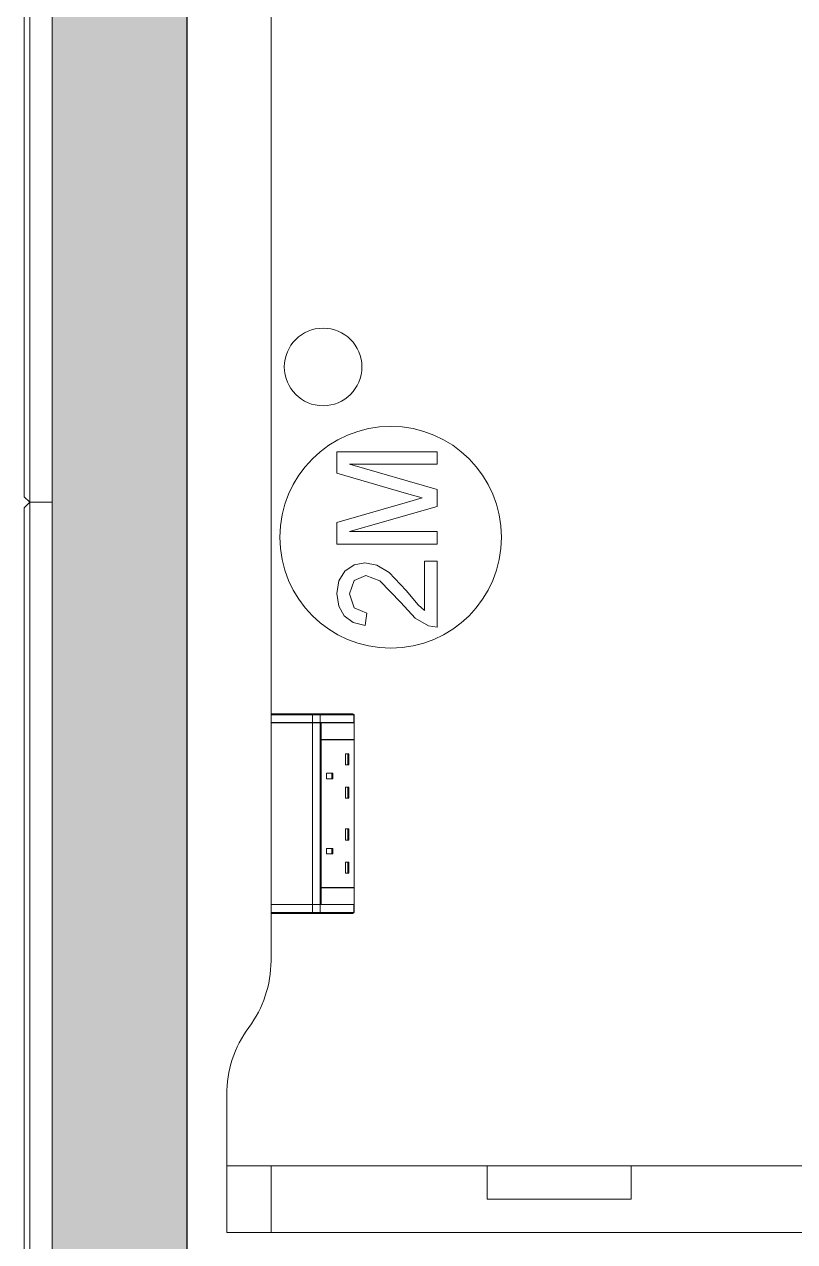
# Model space of a CAD drawing. Header units: millimetres. Extents: x 155927 to 295199, y -4084 to 97293.
# Drawn here: x 217974 to 218669, y 17866 to 18964 of the extents above; entities that cross this region are included whole.
import ezdxf

# ---------------------------------------------------------------- set-up
doc = ezdxf.new("R2010")
doc.units = ezdxf.units.MM
doc.header["$MEASUREMENT"] = 0
for name, color, linetype, lineweight in [('A-GENM', 8, 'CONTINUOUS', 9), ('A-WALL-PATT', 7, 'CONTINUOUS', 9), ('I-FURN', 8, 'CONTINUOUS', 9), ('I-WALL', 7, 'CONTINUOUS', 9)]:
    doc.layers.add(name, color=color, linetype=linetype, lineweight=lineweight)

msp = doc.modelspace()

# ---------------------------------------------------------------- hatches: boundary and pattern name
at = {"layer": 'A-WALL-PATT'}
msp.add_hatch(color=256, dxfattribs=at).paths.add_polyline_path([(218120.8, 15707.6), (218120.8, 26309.8), (217998.8, 26309.8), (217998.8, 15707.6)], flags=0)

# ---------------------------------------------------------------- linework, layer by layer
at = {"layer": 'A-GENM'}
for p, q in [((217973.8, 18537.6), (217973.8, 19727.6)), ((217978.8, 19732.6), (217978.8, 18532.6)), ((217998.8, 19732.6), (217998.8, 18532.6)), ((217978.8, 18532.6), (217973.8, 18537.6)), ((217973.8, 18527.6), (217978.8, 18532.6)), ((217998.8, 18532.6), (217978.8, 18532.6)), ((217978.8, 18532.6), (217978.8, 17332.6)), ((217978.8, 18532.6), (217998.8, 18532.6)), ((217998.8, 18532.6), (217998.8, 17332.6)), ((217973.8, 17337.6), (217973.8, 18527.6))]:
    msp.add_line(p, q, dxfattribs=at)
at = {"layer": 'I-FURN'}
for p, q in [((218196.4, 19342.8), (218196.4, 18340.9)), ((218196.4, 18340.9), (218196.4, 19342.8)), ((218346.3, 18578.2), (218255.9, 18578.2)), ((218255.9, 18578.2), (218255.9, 18558.8)), ((218346.3, 18566.9), (218346.3, 18578.2)), ((218346.3, 18544.2), (218267.2, 18566.9)), ((218267.2, 18566.9), (218346.3, 18566.9)), ((218255.9, 18558.8), (218318.5, 18540.6)), ((218318.5, 18540.6), (218332.9, 18536.6)), ((218346.3, 18528.9), (218346.3, 18544.2)), ((218319.6, 18532.8), (218255.9, 18514.3)), ((218332.9, 18536.6), (218319.6, 18532.8)), ((218267.2, 18506.2), (218346.3, 18528.9)), ((218255.9, 18514.3), (218255.9, 18494.9)), ((218346.3, 18506.2), (218267.2, 18506.2)), ((218346.3, 18494.9), (218346.3, 18506.2)), ((218255.9, 18494.9), (218346.3, 18494.9)), ((218271.3, 18476.1), (218263.1, 18470.5)), ((218281.1, 18477.9), (218271.3, 18476.1)), ((218291.8, 18475.9), (218281.1, 18477.9)), ((218302.9, 18469.3), (218291.8, 18475.9)), ((218335, 18479.4), (218335, 18435)), ((218346.3, 18479.4), (218335, 18479.4)), ((218346.3, 18420), (218346.3, 18479.4)), ((218263.1, 18470.5), (218257.7, 18461.7)), ((218271.4, 18462), (218281.8, 18466.6)), ((218281.8, 18466.6), (218294.6, 18461.8)), ((218318.4, 18453.1), (218302.9, 18469.3)), ((218257.7, 18461.7), (218255.9, 18450.3)), ((218267.2, 18450), (218271.4, 18462)), ((218294.6, 18461.8), (218313.4, 18442.2)), ((218329.3, 18440.1), (218318.4, 18453.1)), ((218255.9, 18450.3), (218257.5, 18438.9)), ((218271.3, 18437.5), (218267.2, 18450)), ((218313.4, 18442.2), (218326.5, 18428.1)), ((218257.5, 18438.9), (218262.4, 18430.1)), ((218282.7, 18432.7), (218271.3, 18437.5)), ((218281.3, 18421.4), (218282.7, 18432.7)), ((218335, 18435), (218329.3, 18440.1)), ((218262.4, 18430.1), (218270.4, 18424.2)), ((218270.4, 18424.2), (218281.3, 18421.4)), ((218326.5, 18428.1), (218338.5, 18421.2)), ((218338.5, 18421.2), (218346.3, 18420)), ((218196.4, 18340.9), (218196.4, 18333.9)), ((218196.4, 18340.9), (218233.9, 18340.9)), ((218196.4, 18340.9), (218196.4, 18333.9)), ((218196.4, 18333.9), (218233.9, 18333.9)), ((218196.4, 18333.8), (218196.4, 18169.9)), ((218196.4, 18169.9), (218196.4, 18333.8)), ((218233.9, 18333.8), (218196.4, 18333.8)), ((218197.4, 18341.9), (218197.4, 18341.9)), ((218234.5, 18341.9), (218197.4, 18341.9)), ((218197.4, 18341.9), (218201.4, 18341.9)), ((218201.4, 18340.9), (218201.4, 18341.9)), ((218201.4, 18341.9), (218240, 18341.9)), ((218233.9, 18340.9), (218240.8, 18340.9)), ((218233.9, 18340.9), (218233.9, 18333.9)), ((218233.9, 18333.9), (218240.8, 18333.9)), ((218233.9, 18169.9), (218233.9, 18333.8)), ((218240.8, 18333.8), (218233.9, 18333.8)), ((218240, 18341.9), (218234.5, 18341.9)), ((218241.6, 18333.8), (218239.2, 18333.8)), ((218270.3, 18341.9), (218240, 18341.9)), ((218270.3, 18341.9), (218240, 18341.9)), ((218240.8, 18340.9), (218271.1, 18340.9)), ((218240.8, 18340.9), (218240.8, 18333.9)), ((218240.8, 18333.9), (218271.1, 18333.9)), ((218240.8, 18169.9), (218240.8, 18333.8)), ((218240.8, 18333.8), (218241.4, 18333.8)), ((218241.4, 18333.8), (218241.4, 18318.8)), ((218241.6, 18318.8), (218241.6, 18333.8)), ((218241.6, 18333.8), (218271.5, 18333.8)), ((218270.9, 18341.7), (218270.9, 18341.7)), ((218271.1, 18340.9), (218271.3, 18340.9)), ((218271.1, 18340.9), (218271.1, 18333.9)), ((218271.1, 18333.9), (218271.3, 18333.9)), ((218271.3, 18333.9), (218271.3, 18340.9)), ((218271.3, 18333.9), (218271.3, 18340.9)), ((218271.3, 18333.9), (218271.3, 18340.9)), ((218271.3, 18169.9), (218271.3, 18333.8)), ((218271.5, 18333.8), (218271.5, 18318.8)), ((218241.4, 18318.3), (218241.4, 18185.3)), ((218271.5, 18318.8), (218241.6, 18318.8)), ((218241.6, 18185.3), (218241.6, 18318.3)), ((218271.5, 18318.3), (218241.6, 18318.3)), ((218271.1, 18318.8), (218271.1, 18318.3)), ((218271.5, 18318.3), (218271.5, 18185.3)), ((218266.5, 18305.7), (218263.6, 18305.7)), ((218263.6, 18295.7), (218263.6, 18305.7)), ((218265.7, 18295.7), (218265.7, 18305.7)), ((218266.5, 18295.7), (218266.5, 18305.7)), ((218252.1, 18288.2), (218246.4, 18288.2)), ((218246.4, 18283.2), (218246.4, 18288.2)), ((218251.4, 18283.2), (218251.4, 18288.2)), ((218252.1, 18283.2), (218252.1, 18288.2)), ((218266.5, 18295.7), (218263.6, 18295.7)), ((218252.1, 18283.2), (218246.4, 18283.2)), ((218266.5, 18275.7), (218263.6, 18275.7)), ((218263.6, 18265.7), (218263.6, 18275.7)), ((218266.5, 18265.7), (218263.6, 18265.7)), ((218265.7, 18265.7), (218265.7, 18275.7)), ((218266.5, 18265.7), (218266.5, 18275.7)), ((218266.5, 18238), (218263.6, 18238)), ((218263.6, 18228), (218263.6, 18238)), ((218265.7, 18228), (218265.7, 18238)), ((218266.5, 18228), (218266.5, 18238)), ((218266.5, 18228), (218263.6, 18228)), ((218246.4, 18220.5), (218246.4, 18215.5)), ((218252.1, 18220.5), (218246.4, 18220.5)), ((218246.4, 18215.5), (218252.1, 18215.5)), ((218251.4, 18215.5), (218251.4, 18220.5)), ((218252.1, 18215.5), (218252.1, 18220.5)), ((218266.5, 18208), (218263.6, 18208)), ((218263.6, 18198), (218263.6, 18208)), ((218265.7, 18198), (218265.7, 18208)), ((218266.5, 18198), (218266.5, 18208)), ((218266.5, 18198), (218263.6, 18198)), ((218241.4, 18184.8), (218241.4, 18169.9)), ((218271.5, 18185.3), (218241.6, 18185.3)), ((218241.6, 18169.8), (218241.6, 18184.8)), ((218241.6, 18184.8), (218271.5, 18184.8)), ((218271.1, 18185.3), (218271.1, 18184.8)), ((218271.5, 18184.8), (218271.5, 18169.8)), ((218196.4, 18169.9), (218233.9, 18169.9)), ((218196.4, 18169.8), (218196.4, 18162.8)), ((218196.4, 18162.8), (218196.4, 18169.8)), ((218233.9, 18169.8), (218196.4, 18169.8)), ((218233.9, 18169.9), (218240.8, 18169.9)), ((218233.9, 18162.8), (218233.9, 18169.8)), ((218240.8, 18169.8), (218233.9, 18169.8)), ((218241.4, 18169.9), (218240.8, 18169.9)), ((218240.8, 18162.8), (218240.8, 18169.8)), ((218271.1, 18169.8), (218240.8, 18169.8)), ((218271.5, 18169.8), (218241.6, 18169.8)), ((218271.1, 18162.8), (218271.1, 18169.8)), ((218271.3, 18169.8), (218271.1, 18169.8)), ((218271.3, 18162.8), (218271.3, 18169.8)), ((218271.3, 18162.8), (218271.3, 18169.8)), ((218271.3, 18169.8), (218271.3, 18162.8)), ((218196.4, 18162.8), (218196.4, 18119.1)), ((218196.4, 18119.1), (218196.4, 18162.8)), ((218233.9, 18162.8), (218196.4, 18162.8)), ((218201.4, 18161.8), (218197.4, 18161.8)), ((218197.4, 18161.8), (218234.5, 18161.8)), ((218201.4, 18161.8), (218201.4, 18162.8)), ((218240, 18161.8), (218201.4, 18161.8)), ((218240.8, 18162.8), (218233.9, 18162.8)), ((218234.5, 18161.8), (218240, 18161.8)), ((218240, 18161.8), (218270.3, 18161.8)), ((218240, 18161.8), (218270.3, 18161.8)), ((218271.1, 18162.8), (218240.8, 18162.8)), ((218270.9, 18162), (218270.9, 18162)), ((218271.3, 18162.8), (218271.1, 18162.8)), ((218156.4, 17998), (218156.4, 17874.1)), ((218156.4, 17874.1), (218156.4, 17998)), ((218196.4, 17934.1), (218156.4, 17934.1)), ((218156.4, 17934.1), (218391.4, 17934.1)), ((218156.4, 17874.1), (218156.4, 17934.1)), ((218156.4, 17874.1), (218156.4, 17934.1)), ((218916.4, 17934.1), (218196.4, 17934.1)), ((218196.4, 17874.1), (218196.4, 17934.1)), ((218196.4, 17874.1), (218196.4, 17934.1)), ((218391.4, 17934.1), (218521.4, 17934.1)), ((218391.4, 17904.1), (218391.4, 17934.1)), ((218391.4, 17904.1), (218391.4, 17934.1)), ((218521.4, 17934.1), (218956.4, 17934.1)), ((218521.4, 17904.1), (218521.4, 17934.1)), ((218521.4, 17934.1), (218521.4, 17904.1)), ((218521.4, 17904.1), (218391.4, 17904.1)), ((218391.4, 17904.1), (218521.4, 17904.1)), ((218956.4, 17874.1), (218156.4, 17874.1)), ((218156.4, 17874.1), (218196.4, 17874.1)), ((218156.4, 17874.1), (218956.4, 17874.1)), ((218956.4, 17874.1), (218156.4, 17874.1)), ((218196.4, 17874.1), (218916.4, 17874.1))]:
    msp.add_line(p, q, dxfattribs=at)
at = {"layer": 'I-FURN', "flags": 128}
for points in [[(218196.4, 18340.9), (218196.4, 18341), (218196.4, 18341), (218196.4, 18341), (218196.4, 18341.1), (218196.4, 18341.1), (218196.5, 18341.1), (218196.5, 18341.2), (218196.5, 18341.2), (218196.5, 18341.3), (218196.5, 18341.3), (218196.5, 18341.3), (218196.5, 18341.4), (218196.6, 18341.4), (218196.6, 18341.4), (218196.6, 18341.5), (218196.6, 18341.5), (218196.7, 18341.5), (218196.7, 18341.6), (218196.7, 18341.6), (218196.7, 18341.6), (218196.8, 18341.7), (218196.8, 18341.7), (218196.8, 18341.7), (218196.9, 18341.7), (218196.9, 18341.8), (218196.9, 18341.8), (218197, 18341.8), (218197, 18341.8), (218197, 18341.8), (218197.1, 18341.8), (218197.1, 18341.9), (218197.1, 18341.9), (218197.2, 18341.9), (218197.2, 18341.9), (218197.3, 18341.9), (218197.3, 18341.9), (218197.3, 18341.9), (218197.4, 18341.9), (218197.4, 18341.9), (218197.4, 18341.9)], [(218234.5, 18341.9), (218231.7, 18341.9), (218229, 18341.9), (218226.4, 18341.9), (218223.8, 18341.9), (218221.4, 18341.9), (218219.1, 18341.9), (218216.9, 18341.9), (218214.7, 18341.9), (218212.7, 18341.9), (218210.8, 18341.9), (218209, 18341.9), (218207.4, 18341.9), (218205.8, 18341.9), (218204.4, 18341.9), (218203.1, 18341.9), (218201.9, 18341.9), (218200.9, 18341.9), (218199.9, 18341.9), (218199.2, 18341.9), (218198.5, 18341.9), (218198, 18341.9), (218197.6, 18341.9), (218197.4, 18341.9)], [(218197.4, 18341.9), (218197.4, 18341.9), (218197.4, 18341.9), (218197.5, 18341.9), (218197.5, 18341.9), (218197.5, 18341.9), (218197.5, 18341.9), (218197.6, 18341.9), (218197.6, 18341.9), (218197.7, 18341.9), (218197.7, 18341.9), (218197.8, 18341.9), (218197.9, 18341.9), (218198, 18341.9), (218198, 18341.9), (218198.1, 18341.9), (218198.2, 18341.9), (218198.3, 18341.9), (218198.4, 18341.9), (218198.5, 18341.9), (218198.6, 18341.9), (218198.8, 18341.9), (218198.9, 18341.9), (218199, 18341.9), (218199.1, 18341.9), (218199.3, 18341.9), (218199.4, 18341.9), (218199.5, 18341.9), (218199.7, 18341.9), (218199.8, 18341.9), (218200, 18341.9), (218200.1, 18341.9), (218200.3, 18341.9), (218200.4, 18341.9), (218200.6, 18341.9), (218200.7, 18341.9), (218200.9, 18341.9), (218201.1, 18341.9), (218201.2, 18341.9), (218201.4, 18341.9), (218201.4, 18341.9)], [(218240, 18341.9), (218239.9, 18341.9), (218239.8, 18341.9), (218239.7, 18341.9), (218239.6, 18341.9), (218239.5, 18341.9), (218239.4, 18341.9), (218239.2, 18341.9), (218239.1, 18341.9), (218239, 18341.9), (218238.8, 18341.9), (218238.7, 18341.9), (218238.6, 18341.9), (218238.4, 18341.9), (218238.3, 18341.9), (218238.1, 18341.9), (218238, 18341.9), (218237.8, 18341.9), (218237.7, 18341.9), (218237.5, 18341.9), (218237.4, 18341.9), (218237.2, 18341.9), (218237, 18341.9), (218236.9, 18341.9), (218236.7, 18341.9), (218236.6, 18341.9), (218236.4, 18341.9), (218236.2, 18341.9), (218236.1, 18341.9), (218235.9, 18341.9), (218235.8, 18341.9), (218235.6, 18341.9), (218235.5, 18341.9), (218235.3, 18341.9), (218235.2, 18341.9), (218235, 18341.9), (218234.9, 18341.9), (218234.7, 18341.9), (218234.6, 18341.9), (218234.5, 18341.9)], [(218271.1, 18341.4), (218271.2, 18341.4), (218271.2, 18341.3), (218271.2, 18341.3), (218271.2, 18341.3), (218271.2, 18341.2), (218271.2, 18341.2), (218271.2, 18341.2), (218271.3, 18341.1), (218271.3, 18341.1), (218271.3, 18341), (218271.3, 18341), (218271.3, 18341), (218271.3, 18340.9), (218271.3, 18340.9)], [(218197.4, 18161.8), (218197.4, 18161.8), (218197.3, 18161.8), (218197.3, 18161.8), (218197.3, 18161.8), (218197.2, 18161.8), (218197.2, 18161.8), (218197.2, 18161.8), (218197.1, 18161.8), (218197.1, 18161.9), (218197, 18161.9), (218197, 18161.9), (218197, 18161.9), (218196.9, 18161.9), (218196.9, 18161.9), (218196.9, 18162), (218196.8, 18162), (218196.8, 18162), (218196.8, 18162), (218196.7, 18162.1), (218196.7, 18162.1), (218196.7, 18162.1), (218196.7, 18162.2), (218196.6, 18162.2), (218196.6, 18162.2), (218196.6, 18162.2), (218196.6, 18162.3), (218196.5, 18162.3), (218196.5, 18162.4), (218196.5, 18162.4), (218196.5, 18162.4), (218196.5, 18162.5), (218196.5, 18162.5), (218196.5, 18162.5), (218196.5, 18162.6), (218196.4, 18162.6), (218196.4, 18162.7), (218196.4, 18162.7), (218196.4, 18162.7), (218196.4, 18162.8), (218196.4, 18162.8)], [(218201.4, 18161.8), (218201.3, 18161.8), (218201.1, 18161.8), (218201, 18161.8), (218200.8, 18161.8), (218200.6, 18161.8), (218200.5, 18161.8), (218200.3, 18161.8), (218200.2, 18161.8), (218200, 18161.8), (218199.9, 18161.8), (218199.7, 18161.8), (218199.6, 18161.8), (218199.4, 18161.8), (218199.3, 18161.8), (218199.2, 18161.8), (218199, 18161.8), (218198.9, 18161.8), (218198.8, 18161.8), (218198.7, 18161.8), (218198.6, 18161.8), (218198.5, 18161.8), (218198.3, 18161.8), (218198.2, 18161.8), (218198.2, 18161.8), (218198.1, 18161.8), (218198, 18161.8), (218197.9, 18161.8), (218197.8, 18161.8), (218197.8, 18161.8), (218197.7, 18161.8), (218197.6, 18161.8), (218197.6, 18161.8), (218197.6, 18161.8), (218197.5, 18161.8), (218197.5, 18161.8), (218197.5, 18161.8), (218197.4, 18161.8), (218197.4, 18161.8), (218197.4, 18161.8)], [(218197.4, 18161.8), (218197.4, 18161.8), (218197.4, 18161.8)], [(218197.4, 18161.8), (218197.7, 18161.8), (218198.1, 18161.8), (218198.7, 18161.8), (218199.4, 18161.8), (218200.2, 18161.8), (218201.1, 18161.8), (218202.2, 18161.8), (218203.4, 18161.8), (218204.8, 18161.8), (218206.2, 18161.8), (218207.8, 18161.8), (218209.5, 18161.8), (218211.3, 18161.8), (218213.2, 18161.8), (218215.3, 18161.8), (218217.4, 18161.8), (218219.7, 18161.8), (218222.1, 18161.8), (218224.5, 18161.8), (218227.1, 18161.8), (218229.7, 18161.8), (218232.4, 18161.8), (218234.5, 18161.8)], [(218234.5, 18161.8), (218234.6, 18161.8), (218234.7, 18161.8), (218234.9, 18161.8), (218235, 18161.8), (218235.2, 18161.8), (218235.3, 18161.8), (218235.5, 18161.8), (218235.6, 18161.8), (218235.8, 18161.8), (218235.9, 18161.8), (218236.1, 18161.8), (218236.2, 18161.8), (218236.4, 18161.8), (218236.6, 18161.8), (218236.7, 18161.8), (218236.9, 18161.8), (218237, 18161.8), (218237.2, 18161.8), (218237.4, 18161.8), (218237.5, 18161.8), (218237.7, 18161.8), (218237.8, 18161.8), (218238, 18161.8), (218238.1, 18161.8), (218238.3, 18161.8), (218238.4, 18161.8), (218238.6, 18161.8), (218238.7, 18161.8), (218238.8, 18161.8), (218239, 18161.8), (218239.1, 18161.8), (218239.2, 18161.8), (218239.4, 18161.8), (218239.5, 18161.8), (218239.6, 18161.8), (218239.7, 18161.8), (218239.8, 18161.8), (218239.9, 18161.8), (218240, 18161.8)], [(218271.3, 18162.8), (218271.3, 18162.7), (218271.3, 18162.7), (218271.3, 18162.7), (218271.3, 18162.6), (218271.3, 18162.6), (218271.2, 18162.6), (218271.2, 18162.5), (218271.2, 18162.5), (218271.2, 18162.4), (218271.2, 18162.4), (218271.2, 18162.4), (218271.2, 18162.3), (218271.1, 18162.3)]]:
    msp.add_lwpolyline(points, dxfattribs=at)
at = {"layer": 'I-FURN'}
for centre, radius, start, end in [((218243.4, 18654.6), 35, 0, 180), ((218243.4, 18654.6), 35, 180, 0), ((218304.4, 18501), 100, 90, 270), ((218304.4, 18501), 100, 270, 90), ((218096.4, 18119.1), 100, 323.1301, 0), ((218096.4, 18119.1), 100, 323.1301, 0), ((218256.5, 17999.1), 100, 143.1301, 180.6256), ((218256.5, 17999.1), 100, 143.1301, 180.6256)]:
    msp.add_arc(centre, radius, start, end, dxfattribs=at)
for centre, major_axis, ratio, start_param, end_param in [((218197.4, 18340.9), (0, 1), 0.998113, 0, 1.570796), ((218234.5, 18340.9), (0, 1), 0.56467, 0, 1.570796), ((218240, 18340.9), (0, 1), 0.819152, 4.712389, 6.283185), ((218270.3, 18340.9), (0, 1), 0.819152, 4.712389, 6.283185), ((218197.4, 18162.8), (0, 1), 0.998113, 1.570796, 3.141593), ((218234.5, 18162.8), (0, 1), 0.56467, 1.570796, 3.141593), ((218240, 18162.8), (0, 1), 0.819152, 3.141593, 4.712389), ((218270.3, 18162.8), (0, -1), 0.819152, 0, 1.570796)]:
    msp.add_ellipse(centre, major_axis=major_axis, ratio=ratio, start_param=start_param, end_param=end_param, dxfattribs=at)
at = {"layer": 'I-WALL', "lineweight": 30}
msp.add_line((218120.8, 17857.6), (218120.8, 20663.6), dxfattribs=at)

doc.saveas('drawing.dxf')
